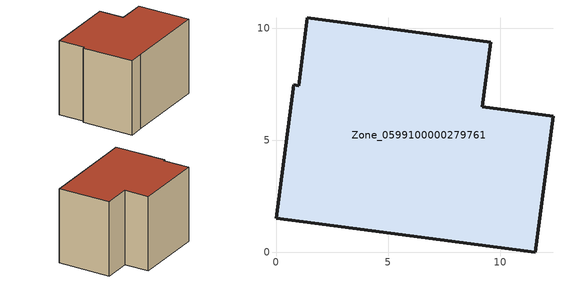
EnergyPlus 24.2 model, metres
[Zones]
Zone_0599100000279761
 floor ground (C_G): 0.8,7.47 1.02,7.44 1.39,10.47 9.57,9.37 9.19,6.49 12.35,6.07 11.55,0 1.72,1.31 0,1.52 z0
 wall outside (C_F): 11.55,0 12.35,6.07 9.19,6.49 9.57,9.37 1.39,10.47 1.02,7.44 0.8,7.47 0,1.52 1.72,1.31 11.55,0 z0:8.7
 roof outside (C_R): 1.02,7.44 0.8,7.47 0,1.52 1.72,1.31 11.55,0 12.35,6.07 9.19,6.49 9.57,9.37 1.39,10.47 z8.7
[BUILDING]
Pand.0599100000279761: North Axis=0; Terrain=City; Loads Convergence Tolerance Value=0.04; Temperature Convergence Tolerance Value=0.4; Solar Distribution=FullExterior; Maximum Number of Warmup Days=25; Minimum Number of Warmup Days=1
[Site:Location]
Rotterdam.The.Hague.AP_ZH_NLD Design_Conditions: Latitude=51.96; Longitude=4.45; Time Zone=1; Elevation=-4.5
[SITE:GROUNDTEMPERATURE:BUILDINGSURFACE]
18, 18, 18, 18, 18, 18, 18, 18, 18, 18, 18, 18
[MATERIAL] Thermal Absorptance=0.9; Solar Absorptance=0.7; Visible Absorptance=0.7
Name | Roughness | Thickness | Conductivity | Density | Specific Heat
G.TC.1946-1964 | MediumSmooth | 0.15 | 1 | 540 | 1210
F.TC.1946-1964 | Rough | 0.3 | 0.857143 | 1920 | 840
R.TC.1946-1964 | MediumRough | 0.2 | 0.235294 | 1500 | 1000
[CONSTRUCTION]
C_G: G.TC.1946-1964
C_F: F.TC.1946-1964
C_R: R.TC.1946-1964
[ZONE]
Zone_0599100000279761: Type=1; Multiplier=1; Ceiling Height=Autocalculate; Volume=Autocalculate; Floor Area=autocalculate; Part of Total Floor Area=Yes
[ZONEINFILTRATION:DESIGNFLOWRATE]
Infil_Zone_0599100000279761: Zone or ZoneList or Space or SpaceList=Zone_0599100000279761; Schedule=AlwaysOn; Design Flow Rate Calculation Method=Flow/Area; Flow Rate per Floor Area=0.003; Constant Term Coefficient=1; Temperature Term Coefficient=0; Velocity Term Coefficient=0; Velocity Squared Term Coefficient=0
[HVACTEMPLATE:ZONE:IDEALLOADSAIRSYSTEM]
Zone_0599100000279761: Maximum Heating Supply Air Temperature=50; Minimum Cooling Supply Air Temperature=13; Maximum Heating Supply Air Humidity Ratio=0.0156; Minimum Cooling Supply Air Humidity Ratio=0.0077; Heating Limit=NoLimit; Cooling Limit=NoLimit; Dehumidification Control Type=ConstantSensibleHeatRatio; Cooling Sensible Heat Ratio=0.7; Dehumidification Setpoint=60; Humidification Control Type=None; Humidification Setpoint=30; Outdoor Air Method=None; Outdoor Air Flow Rate per Person=0.00944; Outdoor Air Flow Rate per Zone Floor Area=0; Outdoor Air Flow Rate per Zone=0; Demand Controlled Ventilation Type=None; Outdoor Air Economizer Type=NoEconomizer; Heat Recovery Type=None; Sensible Heat Recovery Effectiveness=0.7; Latent Heat Recovery Effectiveness=0.65
[ZONECONTROL:THERMOSTAT]
ThermostatControl_Zone_0599100000279761: Zone or ZoneList=Zone_0599100000279761; Control Type Schedule=DualSetpointControlType; Control 1=Thermostat_Zone_0599100000279761; Temperature Difference Between Cutout And Setpoint=0
[THERMOSTATSETPOINT:DUALSETPOINT]
Thermostat_Zone_0599100000279761: Heating Setpoint Temperature Schedule=HeatingSetpoint_Zone_0599100000279761; Cooling Setpoint Temperature Schedule=CoolingSetpoint_Zone_0599100000279761
[SCHEDULE:COMPACT]
HeatingSetpoint_Zone_0599100000279761: Through: 12/31, For: AllDays, Until: 24:00, 21
CoolingSetpoint_Zone_0599100000279761: Through: 12/31, For: AllDays, Until: 24:00, 24
DualSetpointControlType: Through: 12/31, For: AllDays, Until: 24:00, 4
AlwaysOn: Through: 12/31, For: AllDays, Until: 24:00, 1
